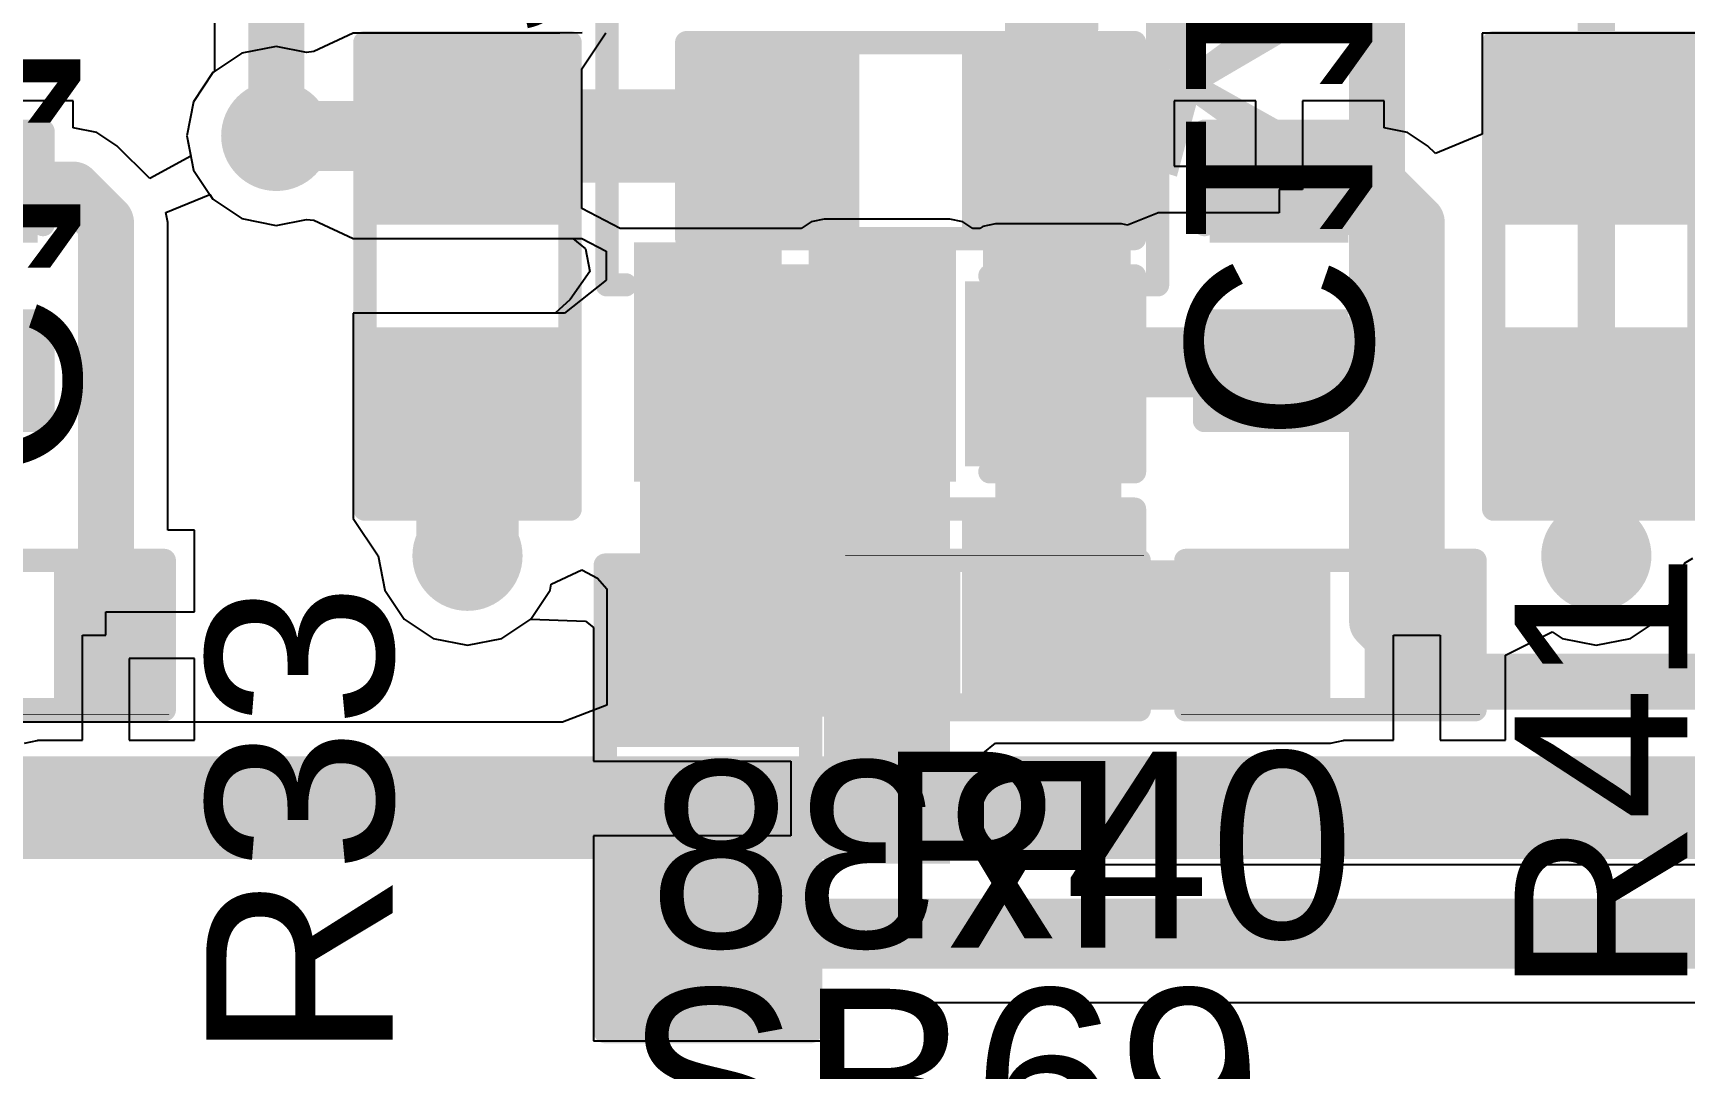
# Model space of a CAD drawing. Header units: millimetres. Extents: x -0.71 to 2.98, y -0.65 to 2.9.
# Drawn here: x 1.2129 to 1.567, y -0.427 to -0.2049 of the extents above; entities that cross this region are included whole.
import ezdxf

# ---------------------------------------------------------------- set-up
doc = ezdxf.new("R2010")
doc.units = ezdxf.units.MM
doc.header["$MEASUREMENT"] = 0
for name, color, linetype in [('BottomLayer', 5, 'Continuous'), ('BottomOverlay', 54, 'Continuous'), ('BottomPaste', 16, 'Continuous'), ('BottomSolder', 6, 'Continuous'), ('Mechanical2', 216, 'Continuous'), ('TopLayer', 1, 'Continuous'), ('TopOverlay', 2, 'Continuous'), ('TopPaste', 8, 'Continuous'), ('TopSolder', 216, 'Continuous'), ('ViaHoleLayer', 16, 'Continuous')]:
    doc.layers.add(name, color=color, linetype=linetype)
doc.styles.add('Arial', font='', dxfattribs={"height": 0.2})
doc.styles.get('Arial').set_extended_font_data('Arial')

# ---------------------------------------------------------------- blocks, each defined once
blk = doc.blocks.new('R___0603_B_1')
at = {"layer": 'BottomLayer'}
for points in [[(-0.045, -0.0175), (-0.045, 0.0175), (-0.015, 0.0175), (-0.015, -0.0175)], [(0.015, -0.0175), (0.015, 0.0175), (0.045, 0.0175), (0.045, -0.0175)]]:
    blk.add_hatch(color=5, dxfattribs=at).paths.add_polyline_path(points)
at = {"layer": 'BottomPaste'}
for points in [[(-0.045, -0.0175), (-0.045, 0.0175), (-0.015, 0.0175), (-0.015, -0.0175)], [(0.015, -0.0175), (0.015, 0.0175), (0.045, 0.0175), (0.045, -0.0175)]]:
    blk.add_hatch(color=16, dxfattribs=at).paths.add_polyline_path(points)
at = {"layer": 'BottomSolder'}
for points in [[(-0.049, -0.0215), (-0.049, 0.0215), (-0.011, 0.0215), (-0.011, -0.0215)], [(0.011, -0.0215), (0.011, 0.0215), (0.049, 0.0215), (0.049, -0.0215)]]:
    blk.add_hatch(color=6, dxfattribs=at).paths.add_polyline_path(points)
at = {"layer": 'BottomOverlay', "const_width": 0.005}
for points in [[(-0.048, -0.021), (-0.048, 0.021)], [(-0.048, 0.021), (0.048, 0.021)], [(0.048, -0.021), (0.048, 0.021)], [(-0.048, -0.021), (0.048, -0.021)]]:
    blk.add_lwpolyline(points, dxfattribs=at)
at = {"layer": 'BottomOverlay', "const_width": 0.0025}
for points in [[(-0.04925, 0.021, 1), (-0.04675, 0.021, 1)], [(-0.04925, 0.021, 1), (-0.04675, 0.021, 1)], [(0.04675, 0.021, 1), (0.04925, 0.021, 1)], [(0.04675, 0.021, 1), (0.04925, 0.021, 1)], [(-0.04925, -0.021, 1), (-0.04675, -0.021, 1)], [(-0.04925, -0.021, 1), (-0.04675, -0.021, 1)], [(0.04675, -0.021, 1), (0.04925, -0.021, 1)], [(0.04675, -0.021, 1), (0.04925, -0.021, 1)]]:
    blk.add_lwpolyline(points, format="xyb", close=True, dxfattribs=at)
blk = doc.blocks.new('CAP_0603_B_25')
at = {"layer": 'BottomLayer'}
for points in [[(-0.045, -0.0175), (-0.045, 0.0175), (-0.015, 0.0175), (-0.015, -0.0175)], [(0.015, -0.0175), (0.015, 0.0175), (0.045, 0.0175), (0.045, -0.0175)]]:
    blk.add_hatch(color=5, dxfattribs=at).paths.add_polyline_path(points)
at = {"layer": 'BottomPaste'}
for points in [[(-0.045, -0.0175), (-0.045, 0.0175), (-0.015, 0.0175), (-0.015, -0.0175)], [(0.015, -0.0175), (0.015, 0.0175), (0.045, 0.0175), (0.045, -0.0175)]]:
    blk.add_hatch(color=16, dxfattribs=at).paths.add_polyline_path(points)
at = {"layer": 'BottomSolder'}
for points in [[(-0.04736, -0.01986), (-0.04736, 0.01986), (-0.01264, 0.01986), (-0.01264, -0.01986)], [(0.01264, -0.01986), (0.01264, 0.01986), (0.04736, 0.01986), (0.04736, -0.01986)]]:
    blk.add_hatch(color=6, dxfattribs=at).paths.add_polyline_path(points)
at = {"layer": 'BottomOverlay', "const_width": 0.005}
for points in [[(-0.049, 0.021), (-0.018, 0.021)], [(-0.049, 0.021), (-0.049, -0.021)], [(0.018, 0.021), (0.049, 0.021)], [(0.049, 0.021), (0.049, -0.021)], [(-0.049, -0.021), (-0.018, -0.021)], [(0.018, -0.021), (0.049, -0.021)]]:
    blk.add_lwpolyline(points, dxfattribs=at)
at = {"layer": 'BottomOverlay', "const_width": 0.0025}
for points in [[(-0.05025, 0.021, 1), (-0.04775, 0.021, 1)], [(-0.05025, 0.021, 1), (-0.04775, 0.021, 1)], [(-0.01925, 0.021, 1), (-0.01675, 0.021, 1)], [(0.01675, 0.021, 1), (0.01925, 0.021, 1)], [(0.04775, 0.021, 1), (0.05025, 0.021, 1)], [(0.04775, 0.021, 1), (0.05025, 0.021, 1)], [(-0.05025, -0.021, 1), (-0.04775, -0.021, 1)], [(-0.05025, -0.021, 1), (-0.04775, -0.021, 1)], [(-0.01925, -0.021, 1), (-0.01675, -0.021, 1)], [(0.01675, -0.021, 1), (0.01925, -0.021, 1)], [(0.04775, -0.021, 1), (0.05025, -0.021, 1)], [(0.04775, -0.021, 1), (0.05025, -0.021, 1)]]:
    blk.add_lwpolyline(points, format="xyb", close=True, dxfattribs=at)
blk = doc.blocks.new('SOT_23_5_34')
at = {"layer": 'TopLayer'}
for points in [[(-0.07283, 0.04921), (-0.02953, 0.04921), (-0.02953, 0.02559), (-0.07283, 0.02559)], [(0.02953, 0.04921), (0.07283, 0.04921), (0.07283, 0.02559), (0.02953, 0.02559)], [(-0.07283, 0.01181), (-0.02953, 0.01181), (-0.02953, -0.01181), (-0.07283, -0.01181)], [(-0.07283, -0.02559), (-0.02953, -0.02559), (-0.02953, -0.04921), (-0.07283, -0.04921)], [(0.02953, -0.02559), (0.07283, -0.02559), (0.07283, -0.04921), (0.02953, -0.04921)]]:
    blk.add_hatch(color=1, dxfattribs=at).paths.add_polyline_path(points)
at = {"layer": 'TopPaste'}
for points in [[(-0.07283, 0.04921), (-0.02953, 0.04921), (-0.02953, 0.02559), (-0.07283, 0.02559)], [(0.02953, 0.04921), (0.07283, 0.04921), (0.07283, 0.02559), (0.02953, 0.02559)], [(-0.07283, 0.01181), (-0.02953, 0.01181), (-0.02953, -0.01181), (-0.07283, -0.01181)], [(-0.07283, -0.02559), (-0.02953, -0.02559), (-0.02953, -0.04921), (-0.07283, -0.04921)], [(0.02953, -0.02559), (0.07283, -0.02559), (0.07283, -0.04921), (0.02953, -0.04921)]]:
    blk.add_hatch(color=8, dxfattribs=at).paths.add_polyline_path(points)
at = {"layer": 'TopSolder'}
for points in [[(-0.07683, 0.05321), (-0.02553, 0.05321), (-0.02553, 0.02159), (-0.07683, 0.02159)], [(0.02553, 0.05321), (0.07683, 0.05321), (0.07683, 0.02159), (0.02553, 0.02159)], [(-0.07683, 0.01581), (-0.02553, 0.01581), (-0.02553, -0.01581), (-0.07683, -0.01581)], [(-0.07683, -0.02159), (-0.02553, -0.02159), (-0.02553, -0.05321), (-0.07683, -0.05321)], [(0.02553, -0.02159), (0.07683, -0.02159), (0.07683, -0.05321), (0.02553, -0.05321)]]:
    blk.add_hatch(color=216, dxfattribs=at).paths.add_polyline_path(points)
at = {"layer": 'TopOverlay', "const_width": 0.005}
for points in [[(-0.03461, 0.059), (-0.03461, 0.05506)], [(-0.03461, 0.059), (0.03439, 0.059)], [(0.03439, 0.059), (0.03439, 0.05506)], [(-0.084, 0.042), (-0.084, 0.032)], [(-0.084, 0.042), (-0.079, 0.037)], [(-0.079, 0.037), (-0.084, 0.032)], [(0.03465, 0.01732), (0.03465, -0.01646)], [(-0.03461, -0.05506), (-0.03461, -0.059)], [(0.03439, -0.05506), (0.03439, -0.059)], [(-0.03461, -0.059), (0.03439, -0.059)]]:
    blk.add_lwpolyline(points, dxfattribs=at)
at = {"layer": 'TopOverlay', "const_width": 0.0025}
for points in [[(-0.03586, 0.059, 1), (-0.03336, 0.059, 1)], [(-0.03586, 0.059, 1), (-0.03336, 0.059, 1)], [(0.03314, 0.059, 1), (0.03564, 0.059, 1)], [(0.03314, 0.059, 1), (0.03564, 0.059, 1)], [(-0.03586, 0.05506, 1), (-0.03336, 0.05506, 1)], [(0.03314, 0.05506, 1), (0.03564, 0.05506, 1)], [(-0.08525, 0.042, 1), (-0.08275, 0.042, 1)], [(-0.08525, 0.042, 1), (-0.08275, 0.042, 1)], [(-0.08025, 0.037, 1), (-0.07775, 0.037, 1)], [(-0.08025, 0.037, 1), (-0.07775, 0.037, 1)], [(-0.08525, 0.032, 1), (-0.08275, 0.032, 1)], [(-0.08525, 0.032, 1), (-0.08275, 0.032, 1)], [(0.0334, 0.01732, 1), (0.0359, 0.01732, 1)], [(0.0334, -0.01646, 1), (0.0359, -0.01646, 1)], [(-0.03586, -0.05506, 1), (-0.03336, -0.05506, 1)], [(0.03314, -0.05506, 1), (0.03564, -0.05506, 1)], [(-0.03586, -0.059, 1), (-0.03336, -0.059, 1)], [(-0.03586, -0.059, 1), (-0.03336, -0.059, 1)], [(0.03314, -0.059, 1), (0.03564, -0.059, 1)], [(0.03314, -0.059, 1), (0.03564, -0.059, 1)]]:
    blk.add_lwpolyline(points, format="xyb", close=True, dxfattribs=at)
blk = doc.blocks.new('SOLDER_BRIDGE_76')
at = {"layer": 'TopLayer'}
for points in [[(-0.045, -0.0175), (-0.045, 0.0175), (-0.015, 0.0175), (-0.015, -0.0175)], [(0.015, -0.0175), (0.015, 0.0175), (0.045, 0.0175), (0.045, -0.0175)]]:
    blk.add_hatch(color=1, dxfattribs=at).paths.add_polyline_path(points)
at = {"layer": 'TopPaste'}
for points in [[(-0.045, -0.0175), (-0.045, 0.0175), (-0.015, 0.0175), (-0.015, -0.0175)], [(0.015, -0.0175), (0.015, 0.0175), (0.045, 0.0175), (0.045, -0.0175)]]:
    blk.add_hatch(color=8, dxfattribs=at).paths.add_polyline_path(points)
at = {"layer": 'TopSolder'}
for points in [[(-0.049, -0.0215), (-0.049, 0.0215), (-0.011, 0.0215), (-0.011, -0.0215)], [(0.011, -0.0215), (0.011, 0.0215), (0.049, 0.0215), (0.049, -0.0215)]]:
    blk.add_hatch(color=216, dxfattribs=at).paths.add_polyline_path(points)
at = {"layer": 'TopOverlay', "const_width": 0.005}
for points in [[(-0.05, -0.022), (-0.05, 0.022)], [(0.05, 0.022), (-0.05, 0.022)], [(0.05, -0.022), (0.05, 0.022)], [(0.05, -0.022), (-0.05, -0.022)]]:
    blk.add_lwpolyline(points, dxfattribs=at)
at = {"layer": 'TopOverlay', "const_width": 0.0025}
for points in [[(-0.05125, 0.022, 1), (-0.04875, 0.022, 1)], [(-0.05125, 0.022, 1), (-0.04875, 0.022, 1)], [(0.04875, 0.022, 1), (0.05125, 0.022, 1)], [(0.04875, 0.022, 1), (0.05125, 0.022, 1)], [(-0.05125, -0.022, 1), (-0.04875, -0.022, 1)], [(-0.05125, -0.022, 1), (-0.04875, -0.022, 1)], [(0.04875, -0.022, 1), (0.05125, -0.022, 1)], [(0.04875, -0.022, 1), (0.05125, -0.022, 1)]]:
    blk.add_lwpolyline(points, format="xyb", close=True, dxfattribs=at)
blk = doc.blocks.new('SOLDER_BRIDGE_92')
at = {"layer": 'TopLayer'}
for points in [[(-0.045, -0.0175), (-0.045, 0.0175), (-0.015, 0.0175), (-0.015, -0.0175)], [(0.015, -0.0175), (0.015, 0.0175), (0.045, 0.0175), (0.045, -0.0175)]]:
    blk.add_hatch(color=1, dxfattribs=at).paths.add_polyline_path(points)
at = {"layer": 'TopPaste'}
for points in [[(-0.045, -0.0175), (-0.045, 0.0175), (-0.015, 0.0175), (-0.015, -0.0175)], [(0.015, -0.0175), (0.015, 0.0175), (0.045, 0.0175), (0.045, -0.0175)]]:
    blk.add_hatch(color=8, dxfattribs=at).paths.add_polyline_path(points)
at = {"layer": 'TopSolder'}
for points in [[(-0.049, -0.0215), (-0.049, 0.0215), (-0.011, 0.0215), (-0.011, -0.0215)], [(0.011, -0.0215), (0.011, 0.0215), (0.049, 0.0215), (0.049, -0.0215)]]:
    blk.add_hatch(color=216, dxfattribs=at).paths.add_polyline_path(points)
at = {"layer": 'TopOverlay', "const_width": 0.005}
for points in [[(0.05, 0.022), (-0.05, 0.022)], [(-0.05, -0.022), (-0.05, 0.022)], [(0.05, -0.022), (0.05, 0.022)], [(0.05, -0.022), (-0.05, -0.022)]]:
    blk.add_lwpolyline(points, dxfattribs=at)
at = {"layer": 'TopOverlay', "const_width": 0.0025}
for points in [[(-0.05125, 0.022, 1), (-0.04875, 0.022, 1)], [(-0.05125, 0.022, 1), (-0.04875, 0.022, 1)], [(0.04875, 0.022, 1), (0.05125, 0.022, 1)], [(0.04875, 0.022, 1), (0.05125, 0.022, 1)], [(-0.05125, -0.022, 1), (-0.04875, -0.022, 1)], [(-0.05125, -0.022, 1), (-0.04875, -0.022, 1)], [(0.04875, -0.022, 1), (0.05125, -0.022, 1)], [(0.04875, -0.022, 1), (0.05125, -0.022, 1)]]:
    blk.add_lwpolyline(points, format="xyb", close=True, dxfattribs=at)
at = {"layer": 'TopOverlay'}
blk.add_text('SB53', height=0.04, rotation=-180, dxfattribs=at).set_placement((-0.05065, 0.02252))
blk = doc.blocks.new('SOLDER_BRIDGE_93')
at = {"layer": 'TopLayer'}
for points in [[(-0.045, -0.0175), (-0.045, 0.0175), (-0.015, 0.0175), (-0.015, -0.0175)], [(0.015, -0.0175), (0.015, 0.0175), (0.045, 0.0175), (0.045, -0.0175)]]:
    blk.add_hatch(color=1, dxfattribs=at).paths.add_polyline_path(points)
at = {"layer": 'TopPaste'}
for points in [[(-0.045, -0.0175), (-0.045, 0.0175), (-0.015, 0.0175), (-0.015, -0.0175)], [(0.015, -0.0175), (0.015, 0.0175), (0.045, 0.0175), (0.045, -0.0175)]]:
    blk.add_hatch(color=8, dxfattribs=at).paths.add_polyline_path(points)
at = {"layer": 'TopSolder'}
for points in [[(-0.049, -0.0215), (-0.049, 0.0215), (-0.011, 0.0215), (-0.011, -0.0215)], [(0.011, -0.0215), (0.011, 0.0215), (0.049, 0.0215), (0.049, -0.0215)]]:
    blk.add_hatch(color=216, dxfattribs=at).paths.add_polyline_path(points)
at = {"layer": 'TopOverlay', "const_width": 0.005}
for points in [[(-0.05, 0.022), (0.05, 0.022)], [(-0.05, 0.022), (-0.05, -0.022)], [(0.05, 0.022), (0.05, -0.022)], [(-0.05, -0.022), (0.05, -0.022)]]:
    blk.add_lwpolyline(points, dxfattribs=at)
at = {"layer": 'TopOverlay', "const_width": 0.0025}
for points in [[(-0.05125, 0.022, 1), (-0.04875, 0.022, 1)], [(-0.05125, 0.022, 1), (-0.04875, 0.022, 1)], [(0.04875, 0.022, 1), (0.05125, 0.022, 1)], [(0.04875, 0.022, 1), (0.05125, 0.022, 1)], [(-0.05125, -0.022, 1), (-0.04875, -0.022, 1)], [(-0.05125, -0.022, 1), (-0.04875, -0.022, 1)], [(0.04875, -0.022, 1), (0.05125, -0.022, 1)], [(0.04875, -0.022, 1), (0.05125, -0.022, 1)]]:
    blk.add_lwpolyline(points, format="xyb", close=True, dxfattribs=at)
at = {"layer": 'TopOverlay'}
blk.add_text('SB52', height=0.04, dxfattribs=at).set_placement((0.051784, -0.023519))
blk = doc.blocks.new('RES_0402_102')
at = {"layer": 'TopLayer'}
for points in [[(-0.0275, -0.0125), (-0.0275, 0.0125), (-0.0095, 0.0125), (-0.0095, -0.0125)], [(0.0095, -0.0125), (0.0095, 0.0125), (0.0275, 0.0125), (0.0275, -0.0125)]]:
    blk.add_hatch(color=1, dxfattribs=at).paths.add_polyline_path(points)
at = {"layer": 'TopPaste'}
for points in [[(-0.0275, -0.0125), (-0.0275, 0.0125), (-0.0095, 0.0125), (-0.0095, -0.0125)], [(0.0095, -0.0125), (0.0095, 0.0125), (0.0275, 0.0125), (0.0275, -0.0125)]]:
    blk.add_hatch(color=8, dxfattribs=at).paths.add_polyline_path(points)
at = {"layer": 'TopSolder'}
for points in [[(-0.02967, -0.01467), (-0.02967, 0.01467), (-0.00733, 0.01467), (-0.00733, -0.01467)], [(0.00733, -0.01467), (0.00733, 0.01467), (0.02967, 0.01467), (0.02967, -0.01467)]]:
    blk.add_hatch(color=216, dxfattribs=at).paths.add_polyline_path(points)
at = {"layer": 'TopOverlay'}
for points, const_width in [([(-0.031, 0.016), (0.031, 0.016)], 0.005), ([(-0.031, -0.016), (-0.031, 0.016)], 0.005), ([(0.031, -0.016), (0.031, 0.016)], 0.005), ([(-0.031, -0.016), (0.031, -0.016)], 0.005), ([(-0.032, -0.017), (0.032, -0.017)], 0.000127)]:
    blk.add_lwpolyline(points, dxfattribs=dict(at, const_width=const_width))
for points, const_width in [([(-0.03225, 0.016, 1), (-0.02975, 0.016, 1)], 0.0025), ([(-0.03225, 0.016, 1), (-0.02975, 0.016, 1)], 0.0025), ([(0.02975, 0.016, 1), (0.03225, 0.016, 1)], 0.0025), ([(0.02975, 0.016, 1), (0.03225, 0.016, 1)], 0.0025), ([(-0.03225, -0.016, 1), (-0.02975, -0.016, 1)], 0.0025), ([(-0.03225, -0.016, 1), (-0.02975, -0.016, 1)], 0.0025), ([(0.02975, -0.016, 1), (0.03225, -0.016, 1)], 0.0025), ([(0.02975, -0.016, 1), (0.03225, -0.016, 1)], 0.0025), ([(-0.03203, -0.017, 1), (-0.03197, -0.017, 1)], 0.0000635), ([(0.03197, -0.017, 1), (0.03203, -0.017, 1)], 0.0000635)]:
    blk.add_lwpolyline(points, format="xyb", close=True, dxfattribs=dict(at, const_width=const_width))
blk = doc.blocks.new('RES_0402_103')
at = {"layer": 'TopLayer'}
for points in [[(-0.0275, -0.0125), (-0.0275, 0.0125), (-0.0095, 0.0125), (-0.0095, -0.0125)], [(0.0095, -0.0125), (0.0095, 0.0125), (0.0275, 0.0125), (0.0275, -0.0125)]]:
    blk.add_hatch(color=1, dxfattribs=at).paths.add_polyline_path(points)
at = {"layer": 'TopPaste'}
for points in [[(-0.0275, -0.0125), (-0.0275, 0.0125), (-0.0095, 0.0125), (-0.0095, -0.0125)], [(0.0095, -0.0125), (0.0095, 0.0125), (0.0275, 0.0125), (0.0275, -0.0125)]]:
    blk.add_hatch(color=8, dxfattribs=at).paths.add_polyline_path(points)
at = {"layer": 'TopSolder'}
for points in [[(-0.02967, -0.01467), (-0.02967, 0.01467), (-0.00733, 0.01467), (-0.00733, -0.01467)], [(0.00733, -0.01467), (0.00733, 0.01467), (0.02967, 0.01467), (0.02967, -0.01467)]]:
    blk.add_hatch(color=216, dxfattribs=at).paths.add_polyline_path(points)
at = {"layer": 'TopOverlay'}
for points, const_width in [([(0.031, 0.016), (-0.031, 0.016)], 0.005), ([(-0.031, 0.016), (-0.031, -0.016)], 0.005), ([(0.031, 0.016), (0.031, -0.016)], 0.005), ([(0.031, -0.016), (-0.031, -0.016)], 0.005), ([(0.032, -0.017), (-0.032, -0.017)], 0.000127)]:
    blk.add_lwpolyline(points, dxfattribs=dict(at, const_width=const_width))
for points, const_width in [([(-0.03225, 0.016, 1), (-0.02975, 0.016, 1)], 0.0025), ([(-0.03225, 0.016, 1), (-0.02975, 0.016, 1)], 0.0025), ([(0.02975, 0.016, 1), (0.03225, 0.016, 1)], 0.0025), ([(0.02975, 0.016, 1), (0.03225, 0.016, 1)], 0.0025), ([(-0.03225, -0.016, 1), (-0.02975, -0.016, 1)], 0.0025), ([(-0.03225, -0.016, 1), (-0.02975, -0.016, 1)], 0.0025), ([(0.02975, -0.016, 1), (0.03225, -0.016, 1)], 0.0025), ([(0.02975, -0.016, 1), (0.03225, -0.016, 1)], 0.0025), ([(-0.03203, -0.017, 1), (-0.03197, -0.017, 1)], 0.0000635), ([(0.03197, -0.017, 1), (0.03203, -0.017, 1)], 0.0000635)]:
    blk.add_lwpolyline(points, format="xyb", close=True, dxfattribs=dict(at, const_width=const_width))
blk = doc.blocks.new('RES_0603_B_104')
at = {"layer": 'BottomLayer'}
for points in [[(-0.045, -0.0175), (-0.045, 0.0175), (-0.015, 0.0175), (-0.015, -0.0175)], [(0.015, -0.0175), (0.015, 0.0175), (0.045, 0.0175), (0.045, -0.0175)]]:
    blk.add_hatch(color=5, dxfattribs=at).paths.add_polyline_path(points)
at = {"layer": 'BottomPaste'}
for points in [[(-0.045, -0.0175), (-0.045, 0.0175), (-0.015, 0.0175), (-0.015, -0.0175)], [(0.015, -0.0175), (0.015, 0.0175), (0.045, 0.0175), (0.045, -0.0175)]]:
    blk.add_hatch(color=16, dxfattribs=at).paths.add_polyline_path(points)
at = {"layer": 'BottomSolder'}
for points in [[(-0.049, -0.0215), (-0.049, 0.0215), (-0.011, 0.0215), (-0.011, -0.0215)], [(0.011, -0.0215), (0.011, 0.0215), (0.049, 0.0215), (0.049, -0.0215)]]:
    blk.add_hatch(color=6, dxfattribs=at).paths.add_polyline_path(points)
at = {"layer": 'BottomOverlay', "const_width": 0.005}
for points in [[(0.048, 0.021), (-0.048, 0.021)], [(-0.048, 0.021), (-0.048, -0.021)], [(0.048, 0.021), (0.048, -0.021)], [(0.048, -0.021), (-0.048, -0.021)]]:
    blk.add_lwpolyline(points, dxfattribs=at)
at = {"layer": 'BottomOverlay', "const_width": 0.0025}
for points in [[(-0.04925, 0.021, 1), (-0.04675, 0.021, 1)], [(-0.04925, 0.021, 1), (-0.04675, 0.021, 1)], [(0.04675, 0.021, 1), (0.04925, 0.021, 1)], [(0.04675, 0.021, 1), (0.04925, 0.021, 1)], [(-0.04925, -0.021, 1), (-0.04675, -0.021, 1)], [(-0.04925, -0.021, 1), (-0.04675, -0.021, 1)], [(0.04675, -0.021, 1), (0.04925, -0.021, 1)], [(0.04675, -0.021, 1), (0.04925, -0.021, 1)]]:
    blk.add_lwpolyline(points, format="xyb", close=True, dxfattribs=at)
blk = doc.blocks.new('RES_0402_108')
at = {"layer": 'TopLayer'}
for points in [[(-0.0275, -0.0125), (-0.0275, 0.0125), (-0.0095, 0.0125), (-0.0095, -0.0125)], [(0.0095, -0.0125), (0.0095, 0.0125), (0.0275, 0.0125), (0.0275, -0.0125)]]:
    blk.add_hatch(color=1, dxfattribs=at).paths.add_polyline_path(points)
at = {"layer": 'TopPaste'}
for points in [[(-0.0275, -0.0125), (-0.0275, 0.0125), (-0.0095, 0.0125), (-0.0095, -0.0125)], [(0.0095, -0.0125), (0.0095, 0.0125), (0.0275, 0.0125), (0.0275, -0.0125)]]:
    blk.add_hatch(color=8, dxfattribs=at).paths.add_polyline_path(points)
at = {"layer": 'TopSolder'}
for points in [[(-0.02967, -0.01467), (-0.02967, 0.01467), (-0.00733, 0.01467), (-0.00733, -0.01467)], [(0.00733, -0.01467), (0.00733, 0.01467), (0.02967, 0.01467), (0.02967, -0.01467)]]:
    blk.add_hatch(color=216, dxfattribs=at).paths.add_polyline_path(points)
at = {"layer": 'TopOverlay'}
for points, const_width in [([(-0.031, 0.016), (0.031, 0.016)], 0.005), ([(-0.031, -0.016), (-0.031, 0.016)], 0.005), ([(0.031, -0.016), (0.031, 0.016)], 0.005), ([(-0.031, -0.016), (0.031, -0.016)], 0.005), ([(-0.032, -0.017), (0.032, -0.017)], 0.000127)]:
    blk.add_lwpolyline(points, dxfattribs=dict(at, const_width=const_width))
for points, const_width in [([(-0.03225, 0.016, 1), (-0.02975, 0.016, 1)], 0.0025), ([(-0.03225, 0.016, 1), (-0.02975, 0.016, 1)], 0.0025), ([(0.02975, 0.016, 1), (0.03225, 0.016, 1)], 0.0025), ([(0.02975, 0.016, 1), (0.03225, 0.016, 1)], 0.0025), ([(-0.03225, -0.016, 1), (-0.02975, -0.016, 1)], 0.0025), ([(-0.03225, -0.016, 1), (-0.02975, -0.016, 1)], 0.0025), ([(0.02975, -0.016, 1), (0.03225, -0.016, 1)], 0.0025), ([(0.02975, -0.016, 1), (0.03225, -0.016, 1)], 0.0025), ([(-0.03203, -0.017, 1), (-0.03197, -0.017, 1)], 0.0000635), ([(0.03197, -0.017, 1), (0.03203, -0.017, 1)], 0.0000635)]:
    blk.add_lwpolyline(points, format="xyb", close=True, dxfattribs=dict(at, const_width=const_width))
blk = doc.blocks.new('CAP_0402_149')
at = {"layer": 'TopLayer'}
for points in [[(-0.0275, -0.0125), (-0.0275, 0.0125), (-0.0095, 0.0125), (-0.0095, -0.0125)], [(0.0095, -0.0125), (0.0095, 0.0125), (0.0275, 0.0125), (0.0275, -0.0125)]]:
    blk.add_hatch(color=1, dxfattribs=at).paths.add_polyline_path(points)
at = {"layer": 'TopPaste'}
for points in [[(-0.0275, -0.0125), (-0.0275, 0.0125), (-0.0095, 0.0125), (-0.0095, -0.0125)], [(0.0095, -0.0125), (0.0095, 0.0125), (0.0275, 0.0125), (0.0275, -0.0125)]]:
    blk.add_hatch(color=8, dxfattribs=at).paths.add_polyline_path(points)
at = {"layer": 'TopSolder'}
for points in [[(-0.02986, -0.01486), (-0.02986, 0.01486), (-0.00714, 0.01486), (-0.00714, -0.01486)], [(0.00714, -0.01486), (0.00714, 0.01486), (0.02986, 0.01486), (0.02986, -0.01486)]]:
    blk.add_hatch(color=216, dxfattribs=at).paths.add_polyline_path(points)
at = {"layer": 'TopOverlay', "const_width": 0.005}
for points in [[(-0.031, -0.016), (-0.031, 0.016)], [(-0.011, 0.016), (-0.031, 0.016)], [(0.031, 0.016), (0.011, 0.016)], [(0.031, -0.016), (0.031, 0.016)], [(-0.011, -0.016), (-0.031, -0.016)], [(0.031, -0.016), (0.011, -0.016)]]:
    blk.add_lwpolyline(points, dxfattribs=at)
at = {"layer": 'TopOverlay', "const_width": 0.0025}
for points in [[(-0.03225, 0.016, 1), (-0.02975, 0.016, 1)], [(-0.03225, 0.016, 1), (-0.02975, 0.016, 1)], [(-0.01225, 0.016, 1), (-0.00975, 0.016, 1)], [(0.00975, 0.016, 1), (0.01225, 0.016, 1)], [(0.02975, 0.016, 1), (0.03225, 0.016, 1)], [(0.02975, 0.016, 1), (0.03225, 0.016, 1)], [(-0.03225, -0.016, 1), (-0.02975, -0.016, 1)], [(-0.03225, -0.016, 1), (-0.02975, -0.016, 1)], [(-0.01225, -0.016, 1), (-0.00975, -0.016, 1)], [(0.00975, -0.016, 1), (0.01225, -0.016, 1)], [(0.02975, -0.016, 1), (0.03225, -0.016, 1)], [(0.02975, -0.016, 1), (0.03225, -0.016, 1)]]:
    blk.add_lwpolyline(points, format="xyb", close=True, dxfattribs=at)
blk = doc.blocks.new('CAP_0603_B_150')
at = {"layer": 'BottomLayer'}
for points in [[(-0.045, -0.0175), (-0.045, 0.0175), (-0.015, 0.0175), (-0.015, -0.0175)], [(0.015, -0.0175), (0.015, 0.0175), (0.045, 0.0175), (0.045, -0.0175)]]:
    blk.add_hatch(color=5, dxfattribs=at).paths.add_polyline_path(points)
at = {"layer": 'BottomPaste'}
for points in [[(-0.045, -0.0175), (-0.045, 0.0175), (-0.015, 0.0175), (-0.015, -0.0175)], [(0.015, -0.0175), (0.015, 0.0175), (0.045, 0.0175), (0.045, -0.0175)]]:
    blk.add_hatch(color=16, dxfattribs=at).paths.add_polyline_path(points)
at = {"layer": 'BottomSolder'}
for points in [[(-0.04736, -0.01986), (-0.04736, 0.01986), (-0.01264, 0.01986), (-0.01264, -0.01986)], [(0.01264, -0.01986), (0.01264, 0.01986), (0.04736, 0.01986), (0.04736, -0.01986)]]:
    blk.add_hatch(color=6, dxfattribs=at).paths.add_polyline_path(points)
at = {"layer": 'BottomOverlay', "const_width": 0.005}
for points in [[(-0.018, 0.021), (-0.049, 0.021)], [(-0.049, 0.021), (-0.049, -0.021)], [(0.049, 0.021), (0.018, 0.021)], [(0.049, 0.021), (0.049, -0.021)], [(-0.018, -0.021), (-0.049, -0.021)], [(0.049, -0.021), (0.018, -0.021)]]:
    blk.add_lwpolyline(points, dxfattribs=at)
at = {"layer": 'BottomOverlay', "const_width": 0.0025}
for points in [[(-0.05025, 0.021, 1), (-0.04775, 0.021, 1)], [(-0.05025, 0.021, 1), (-0.04775, 0.021, 1)], [(-0.01925, 0.021, 1), (-0.01675, 0.021, 1)], [(0.01675, 0.021, 1), (0.01925, 0.021, 1)], [(0.04775, 0.021, 1), (0.05025, 0.021, 1)], [(0.04775, 0.021, 1), (0.05025, 0.021, 1)], [(-0.05025, -0.021, 1), (-0.04775, -0.021, 1)], [(-0.05025, -0.021, 1), (-0.04775, -0.021, 1)], [(-0.01925, -0.021, 1), (-0.01675, -0.021, 1)], [(0.01675, -0.021, 1), (0.01925, -0.021, 1)], [(0.04775, -0.021, 1), (0.05025, -0.021, 1)], [(0.04775, -0.021, 1), (0.05025, -0.021, 1)]]:
    blk.add_lwpolyline(points, format="xyb", close=True, dxfattribs=at)
blk = doc.blocks.new('CAP_0402_153')
at = {"layer": 'TopLayer'}
for points in [[(-0.0275, -0.0125), (-0.0275, 0.0125), (-0.0095, 0.0125), (-0.0095, -0.0125)], [(0.0095, -0.0125), (0.0095, 0.0125), (0.0275, 0.0125), (0.0275, -0.0125)]]:
    blk.add_hatch(color=1, dxfattribs=at).paths.add_polyline_path(points)
at = {"layer": 'TopPaste'}
for points in [[(-0.0275, -0.0125), (-0.0275, 0.0125), (-0.0095, 0.0125), (-0.0095, -0.0125)], [(0.0095, -0.0125), (0.0095, 0.0125), (0.0275, 0.0125), (0.0275, -0.0125)]]:
    blk.add_hatch(color=8, dxfattribs=at).paths.add_polyline_path(points)
at = {"layer": 'TopSolder'}
for points in [[(-0.02986, -0.01486), (-0.02986, 0.01486), (-0.00714, 0.01486), (-0.00714, -0.01486)], [(0.00714, -0.01486), (0.00714, 0.01486), (0.02986, 0.01486), (0.02986, -0.01486)]]:
    blk.add_hatch(color=216, dxfattribs=at).paths.add_polyline_path(points)
at = {"layer": 'TopOverlay', "const_width": 0.005}
for points in [[(-0.031, -0.016), (-0.031, 0.016)], [(-0.011, 0.016), (-0.031, 0.016)], [(0.031, 0.016), (0.011, 0.016)], [(0.031, -0.016), (0.031, 0.016)], [(-0.011, -0.016), (-0.031, -0.016)], [(0.031, -0.016), (0.011, -0.016)]]:
    blk.add_lwpolyline(points, dxfattribs=at)
at = {"layer": 'TopOverlay', "const_width": 0.0025}
for points in [[(-0.03225, 0.016, 1), (-0.02975, 0.016, 1)], [(-0.03225, 0.016, 1), (-0.02975, 0.016, 1)], [(-0.01225, 0.016, 1), (-0.00975, 0.016, 1)], [(0.00975, 0.016, 1), (0.01225, 0.016, 1)], [(0.02975, 0.016, 1), (0.03225, 0.016, 1)], [(0.02975, 0.016, 1), (0.03225, 0.016, 1)], [(-0.03225, -0.016, 1), (-0.02975, -0.016, 1)], [(-0.03225, -0.016, 1), (-0.02975, -0.016, 1)], [(-0.01225, -0.016, 1), (-0.00975, -0.016, 1)], [(0.00975, -0.016, 1), (0.01225, -0.016, 1)], [(0.02975, -0.016, 1), (0.03225, -0.016, 1)], [(0.02975, -0.016, 1), (0.03225, -0.016, 1)]]:
    blk.add_lwpolyline(points, format="xyb", close=True, dxfattribs=at)

msp = doc.modelspace()

# ---------------------------------------------------------------- hatches: boundary and pattern name
at = {"layer": 'BottomLayer'}
h = msp.add_hatch(color=5, dxfattribs=at)
edge = h.paths.add_edge_path()
edge.add_arc((1.265, -0.227), 0.01181, 0, 360)
msp.add_hatch(color=5, dxfattribs=at).paths.add_polyline_path([(1.343, -0.349), (1.39, -0.349), (1.39, -0.258), (1.343, -0.258)])
h = msp.add_hatch(color=5, dxfattribs=at)
edge = h.paths.add_edge_path()
edge.add_arc((1.35794, -0.30831), 0.01181, 0, 360)
h = msp.add_hatch(color=5, dxfattribs=at)
edge = h.paths.add_edge_path()
edge.add_arc((1.306, -0.317), 0.01181, 0, 360)
h = msp.add_hatch(color=5, dxfattribs=at)
edge = h.paths.add_edge_path()
edge.add_arc((1.548, -0.317), 0.01181, 0, 360)
h = msp.add_hatch(color=5, dxfattribs=at)
edge = h.paths.add_edge_path()
edge.add_arc((1.397, -0.371), 0.01181, 0, 360)
at = {"layer": 'BottomSolder'}
h = msp.add_hatch(color=6, dxfattribs=at)
edge = h.paths.add_edge_path()
edge.add_arc((1.265, -0.227), 0.00791, 0, 360)
h = msp.add_hatch(color=6, dxfattribs=at)
edge = h.paths.add_edge_path()
edge.add_arc((1.35794, -0.30831), 0.00791, 0, 360)
h = msp.add_hatch(color=6, dxfattribs=at)
edge = h.paths.add_edge_path()
edge.add_arc((1.306, -0.317), 0.00791, 0, 360)
h = msp.add_hatch(color=6, dxfattribs=at)
edge = h.paths.add_edge_path()
edge.add_arc((1.548, -0.317), 0.00791, 0, 360)
h = msp.add_hatch(color=6, dxfattribs=at)
edge = h.paths.add_edge_path()
edge.add_arc((1.397, -0.371), 0.00791, 0, 360)
at = {"layer": 'TopLayer'}
h = msp.add_hatch(color=1, dxfattribs=at)
edge = h.paths.add_edge_path()
edge.add_arc((1.265, -0.227), 0.01181, 0, 360)
for points in [[(1.38244, -0.383), (1.40944, -0.383), (1.40944, -0.252), (1.38244, -0.252)], [(1.41919, -0.35), (1.44619, -0.35), (1.44619, -0.253), (1.41919, -0.253)], [(1.4375, -0.35), (1.491, -0.35), (1.491, -0.318), (1.4375, -0.318)]]:
    msp.add_hatch(color=1, dxfattribs=at).paths.add_polyline_path(points)
h = msp.add_hatch(color=1, dxfattribs=at)
edge = h.paths.add_edge_path()
edge.add_arc((1.35794, -0.30831), 0.01181, 0, 360)
h = msp.add_hatch(color=1, dxfattribs=at)
edge = h.paths.add_edge_path()
edge.add_arc((1.306, -0.317), 0.01181, 0, 360)
h = msp.add_hatch(color=1, dxfattribs=at)
edge = h.paths.add_edge_path()
edge.add_arc((1.548, -0.317), 0.01181, 0, 360)
h = msp.add_hatch(color=1, dxfattribs=at)
edge = h.paths.add_edge_path()
edge.add_arc((1.397, -0.371), 0.01181, 0, 360)
at = {"layer": 'TopSolder'}
h = msp.add_hatch(color=216, dxfattribs=at)
edge = h.paths.add_edge_path()
edge.add_arc((1.265, -0.227), 0.00791, 0, 360)
h = msp.add_hatch(color=216, dxfattribs=at)
edge = h.paths.add_edge_path()
edge.add_arc((1.35794, -0.30831), 0.00791, 0, 360)
h = msp.add_hatch(color=216, dxfattribs=at)
edge = h.paths.add_edge_path()
edge.add_arc((1.306, -0.317), 0.00791, 0, 360)
h = msp.add_hatch(color=216, dxfattribs=at)
edge = h.paths.add_edge_path()
edge.add_arc((1.548, -0.317), 0.00791, 0, 360)
h = msp.add_hatch(color=216, dxfattribs=at)
edge = h.paths.add_edge_path()
edge.add_arc((1.397, -0.371), 0.00791, 0, 360)
at = {"layer": 'ViaHoleLayer'}
h = msp.add_hatch(color=16, dxfattribs=at)
edge = h.paths.add_edge_path()
edge.add_arc((1.265, -0.227), 0.00591, 0, 360)
h = msp.add_hatch(color=16, dxfattribs=at)
edge = h.paths.add_edge_path()
edge.add_arc((1.35794, -0.30831), 0.00591, 0, 360)
h = msp.add_hatch(color=16, dxfattribs=at)
edge = h.paths.add_edge_path()
edge.add_arc((1.306, -0.317), 0.00591, 0, 360)
h = msp.add_hatch(color=16, dxfattribs=at)
edge = h.paths.add_edge_path()
edge.add_arc((1.548, -0.317), 0.00591, 0, 360)
h = msp.add_hatch(color=16, dxfattribs=at)
edge = h.paths.add_edge_path()
edge.add_arc((1.397, -0.371), 0.00591, 0, 360)

# ---------------------------------------------------------------- linework, layer by layer
at = {"layer": 'BottomLayer'}
for p, q in [((1.25175, -0.156), (1.25175, -0.21323)), ((1.25144, -0.21344), (1.24728, -0.21966)), ((1.25175, -0.21323), (1.25144, -0.21344)), ((1.24728, -0.21966), (1.24582, -0.227)), ((1.24582, -0.227), (1.24728, -0.23434)), ((1.24728, -0.23434), (1.25144, -0.24056)), ((1.25144, -0.24056), (1.25766, -0.24472)), ((1.25766, -0.24472), (1.265, -0.24618)), ((1.265, -0.24618), (1.2715, -0.24489)), ((1.2715, -0.24489), (1.27308, -0.24507)), ((1.27308, -0.24507), (1.2815, -0.249)), ((1.2815, -0.249), (1.2815, -0.249)), ((1.2815, -0.249), (1.32857, -0.249)), ((1.32857, -0.249), (1.33132, -0.2512)), ((1.33132, -0.2512), (1.33226, -0.25605)), ((1.33226, -0.25605), (1.32798, -0.26204)), ((1.32798, -0.26204), (1.32477, -0.265)), ((1.32477, -0.265), (1.2815, -0.265)), ((1.2815, -0.265), (1.2815, -0.309)), ((1.2815, -0.309), (1.2815, -0.309)), ((1.2815, -0.309), (1.28682, -0.317)), ((1.28682, -0.317), (1.28828, -0.32434)), ((1.32397, -0.32306), (1.33051, -0.31999)), ((1.33051, -0.31999), (1.33387, -0.32179)), ((1.33387, -0.32179), (1.33586, -0.3241)), ((1.28828, -0.32434), (1.29244, -0.33056)), ((1.31956, -0.33056), (1.32372, -0.32434)), ((1.32372, -0.32434), (1.32397, -0.32306)), ((1.33586, -0.3241), (1.33586, -0.349)), ((1.29244, -0.33056), (1.29866, -0.33472)), ((1.31334, -0.33472), (1.31956, -0.33056)), ((1.29866, -0.33472), (1.306, -0.33618)), ((1.306, -0.33618), (1.31334, -0.33472)), ((1.33586, -0.349), (1.32639, -0.35265)), ((1.32639, -0.35265), (1.18394, -0.35265))]:
    msp.add_line(p, q, dxfattribs=at)
for points, const_width in [([(1.548, -0.317), (1.548, -0.122)], 0.008), ([(1.501, -0.33111), (1.501, -0.128)], 0.012), ([(1.431, -0.221), (1.432, -0.13898)], 0.02), ([(1.265, -0.227), (1.265, -0.156)], 0.012), ([(1.4305, -0.3205), (1.4305, -0.2215)], 0.02), ([(1.306, -0.227), (1.37, -0.227)], 0.02), ([(1.306, -0.317), (1.306, -0.287)], 0.022), ([(1.4305, -0.3205), (1.431, -0.328)], 0.02), ([(1.501, -0.33111), (1.51389, -0.344)], 0.012), ([(1.51389, -0.344), (1.5955, -0.344)], 0.012), ([(1.117, -0.371), (1.397, -0.371)], 0.022), ([(1.397, -0.371), (1.642, -0.371)], 0.022)]:
    msp.add_lwpolyline(points, dxfattribs=dict(at, const_width=const_width))
for points, const_width in [([(1.4255, -0.2215, 1), (1.4355, -0.2215, 1)], 0.01), ([(1.426, -0.221, 1), (1.436, -0.221, 1)], 0.01), ([(1.301, -0.227, 1), (1.311, -0.227, 1)], 0.01), ([(1.365, -0.227, 1), (1.375, -0.227, 1)], 0.01), ([(1.262, -0.227, 1), (1.268, -0.227, 1)], 0.006), ([(1.3005, -0.287, 1), (1.3115, -0.287, 1)], 0.011), ([(1.3005, -0.317, 1), (1.3115, -0.317, 1)], 0.011), ([(1.4255, -0.3205, 1), (1.4355, -0.3205, 1)], 0.01), ([(1.4255, -0.3205, 1), (1.4355, -0.3205, 1)], 0.01), ([(1.546, -0.317, 1), (1.55, -0.317, 1)], 0.004), ([(1.426, -0.328, 1), (1.436, -0.328, 1)], 0.01), ([(1.498, -0.33111, 1), (1.504, -0.33111, 1)], 0.006), ([(1.498, -0.33111, 1), (1.504, -0.33111, 1)], 0.006), ([(1.51089, -0.344, 1), (1.51689, -0.344, 1)], 0.006), ([(1.51089, -0.344, 1), (1.51689, -0.344, 1)], 0.006), ([(1.3915, -0.371, 1), (1.4025, -0.371, 1)], 0.011), ([(1.3915, -0.371, 1), (1.4025, -0.371, 1)], 0.011)]:
    msp.add_lwpolyline(points, format="xyb", close=True, dxfattribs=dict(at, const_width=const_width))
at = {"layer": 'Mechanical2', "const_width": 0.01}
msp.add_lwpolyline([(2.97335, 1.12706, 1), (-0.56996, 1.12706, 1)], format="xyb", close=True, dxfattribs=at)
at = {"layer": 'TopLayer'}
for p, q in [((1.2815, -0.205), (1.27308, -0.20893)), ((1.32582, -0.205), (1.2815, -0.205)), ((1.2815, -0.205), (1.2815, -0.205)), ((1.33057, -0.20489), (1.32582, -0.205)), ((1.3305, -0.21262), (1.33565, -0.20489)), ((1.5725, -0.205), (1.5235, -0.205)), ((1.5235, -0.205), (1.5235, -0.22664)), ((1.265, -0.20782), (1.25766, -0.20928)), ((1.2715, -0.20911), (1.265, -0.20782)), ((1.27308, -0.20893), (1.2715, -0.20911)), ((1.25766, -0.20928), (1.25144, -0.21344)), ((1.25144, -0.21344), (1.24728, -0.21966)), ((1.3305, -0.24255), (1.3305, -0.21262)), ((1.2215, -0.2195), (1.204, -0.2195)), ((1.2215, -0.22525), (1.2215, -0.2195)), ((1.475, -0.2195), (1.4575, -0.2195)), ((1.4575, -0.2195), (1.4575, -0.2335)), ((1.475, -0.2335), (1.475, -0.2195)), ((1.5025, -0.2195), (1.485, -0.2195)), ((1.485, -0.2195), (1.485, -0.2385)), ((1.5025, -0.22525), (1.5025, -0.2195)), ((1.24728, -0.21966), (1.24582, -0.227)), ((1.22654, -0.22625), (1.2215, -0.22525)), ((1.23084, -0.22913), (1.22654, -0.22625)), ((1.50754, -0.22625), (1.5025, -0.22525)), ((1.51184, -0.22913), (1.50754, -0.22625)), ((1.5235, -0.22664), (1.5135, -0.23078)), ((1.23787, -0.23616), (1.23084, -0.22913)), ((1.24582, -0.227), (1.24669, -0.23135)), ((1.5135, -0.23078), (1.51184, -0.22913)), ((1.24669, -0.23135), (1.23787, -0.23616)), ((1.4575, -0.2335), (1.475, -0.2335)), ((1.24134, -0.24345), (1.25076, -0.23955)), ((1.25076, -0.23955), (1.25144, -0.24056)), ((1.25144, -0.24056), (1.25766, -0.24472)), ((1.485, -0.2385), (1.48, -0.2385)), ((1.48, -0.2385), (1.48, -0.2435)), ((1.24175, -0.24553), (1.24134, -0.24345)), ((1.33873, -0.24684), (1.3305, -0.24255)), ((1.45395, -0.24359), (1.4475, -0.24612)), ((1.45402, -0.2435), (1.45395, -0.24359)), ((1.48, -0.2435), (1.45402, -0.2435)), ((1.24175, -0.3115), (1.24175, -0.24553)), ((1.25766, -0.24472), (1.265, -0.24618)), ((1.265, -0.24618), (1.2715, -0.24489)), ((1.2715, -0.24489), (1.27308, -0.24507)), ((1.27308, -0.24507), (1.2815, -0.249)), ((1.3405, -0.24684), (1.33873, -0.24684)), ((1.37757, -0.24684), (1.3405, -0.24684)), ((1.37971, -0.24541), (1.37757, -0.24684)), ((1.38244, -0.24486), (1.37971, -0.24541)), ((1.40944, -0.24486), (1.38244, -0.24486)), ((1.41217, -0.24541), (1.40944, -0.24486)), ((1.41431, -0.24684), (1.41217, -0.24541)), ((1.41581, -0.24684), (1.41431, -0.24684)), ((1.41646, -0.24641), (1.41581, -0.24684)), ((1.41919, -0.24586), (1.41646, -0.24641)), ((1.44619, -0.24586), (1.41919, -0.24586)), ((1.4475, -0.24612), (1.44619, -0.24586)), ((1.2815, -0.249), (1.2815, -0.249)), ((1.2815, -0.249), (1.32872, -0.249)), ((1.32872, -0.249), (1.3305, -0.249)), ((1.3305, -0.249), (1.3357, -0.25171)), ((1.3357, -0.25171), (1.3357, -0.25789)), ((1.3357, -0.25789), (1.32682, -0.265)), ((1.32682, -0.265), (1.2815, -0.265)), ((1.2815, -0.265), (1.2815, -0.309)), ((1.2475, -0.3115), (1.24175, -0.3115)), ((1.2475, -0.329), (1.2475, -0.3115)), ((1.2815, -0.309), (1.2815, -0.309)), ((1.2815, -0.309), (1.28682, -0.317)), ((1.28682, -0.317), (1.28828, -0.32434)), ((1.56572, -0.32434), (1.56687, -0.31857)), ((1.56687, -0.31857), (1.56871, -0.31752)), ((1.28828, -0.32434), (1.29244, -0.33056)), ((1.56156, -0.33056), (1.56572, -0.32434)), ((1.2285, -0.334), (1.2285, -0.329)), ((1.2285, -0.329), (1.2475, -0.329)), ((1.29244, -0.33056), (1.29866, -0.33472)), ((1.31334, -0.33472), (1.31956, -0.33056)), ((1.31956, -0.33056), (1.33127, -0.33103)), ((1.33127, -0.33103), (1.33304, -0.33237)), ((1.33304, -0.33237), (1.33304, -0.361)), ((1.55534, -0.33472), (1.56156, -0.33056)), ((1.2235, -0.3565), (1.2235, -0.334)), ((1.2235, -0.334), (1.2285, -0.334)), ((1.29866, -0.33472), (1.306, -0.33618)), ((1.306, -0.33618), (1.31334, -0.33472)), ((1.5045, -0.3565), (1.5045, -0.334)), ((1.5045, -0.334), (1.5145, -0.334)), ((1.5145, -0.334), (1.5145, -0.3565)), ((1.5285, -0.3383), (1.5385, -0.33328)), ((1.5385, -0.33328), (1.54066, -0.33472)), ((1.54066, -0.33472), (1.548, -0.33618)), ((1.548, -0.33618), (1.55534, -0.33472)), ((1.2475, -0.339), (1.2335, -0.339)), ((1.2335, -0.339), (1.2335, -0.3565)), ((1.2475, -0.3565), (1.2475, -0.339)), ((1.5285, -0.3565), (1.5285, -0.3383)), ((1.211, -0.35714), (1.21373, -0.35659)), ((1.21373, -0.35659), (1.21387, -0.3565)), ((1.21387, -0.3565), (1.2235, -0.3565)), ((1.2335, -0.3565), (1.2475, -0.3565)), ((1.41657, -0.35928), (1.41919, -0.35714)), ((1.41919, -0.35714), (1.491, -0.35714)), ((1.491, -0.35714), (1.49373, -0.35659)), ((1.49373, -0.35659), (1.49387, -0.3565)), ((1.49387, -0.3565), (1.5045, -0.3565)), ((1.5145, -0.3565), (1.5285, -0.3565)), ((1.33304, -0.361), (1.3753, -0.361)), ((1.3753, -0.361), (1.3753, -0.377)), ((1.41657, -0.383), (1.41657, -0.35928)), ((1.3753, -0.377), (1.33304, -0.377)), ((1.33304, -0.377), (1.33304, -0.421)), ((1.41675, -0.38322), (1.41657, -0.383)), ((1.5785, -0.38322), (1.41675, -0.38322)), ((1.38204, -0.421), (1.38204, -0.41278)), ((1.38204, -0.41278), (1.5785, -0.41278)), ((1.33304, -0.421), (1.38204, -0.421))]:
    msp.add_line(p, q, dxfattribs=at)
for points, const_width in [([(1.265, -0.227), (1.306, -0.227)], 0.015), ([(1.548, -0.227), (1.5485, -0.2275)], 0.015), ([(1.5485, -0.2275), (1.5885, -0.2275)], 0.015), ([(1.2, -0.2385), (1.22147, -0.2385)], 0.012), ([(1.22147, -0.2385), (1.2285, -0.24553)], 0.012), ([(1.477, -0.2385), (1.48, -0.2385)], 0.012), ([(1.481, -0.2385), (1.50247, -0.2385)], 0.012), ([(1.50247, -0.2385), (1.5095, -0.24553)], 0.012), ([(1.2285, -0.334), (1.2285, -0.24553)], 0.012), ([(1.5095, -0.334), (1.5095, -0.24553)], 0.012), ([(1.39494, -0.27549), (1.39522, -0.27577)], 0.022), ([(1.35754, -0.27549), (1.35774, -0.27569)], 0.015), ([(1.35774, -0.30811), (1.35774, -0.27569)], 0.015), ([(1.43235, -0.2755), (1.48, -0.2755)], 0.015), ([(1.306, -0.317), (1.306, -0.287)], 0.022), ([(1.548, -0.317), (1.548, -0.287)], 0.008), ([(1.35754, -0.30871), (1.35794, -0.30831)], 0.015), ([(1.35774, -0.30811), (1.35794, -0.30831)], 0.015), ([(1.35754, -0.3305), (1.35754, -0.30871)], 0.015), ([(1.395, -0.368), (1.397, -0.37)], 0.012), ([(1.35, -0.398), (1.598, -0.398)], 0.015)]:
    msp.add_lwpolyline(points, dxfattribs=dict(at, const_width=const_width))
for points, const_width in [([(1.26125, -0.227, 1), (1.26875, -0.227, 1)], 0.0075), ([(1.30225, -0.227, 1), (1.30975, -0.227, 1)], 0.0075), ([(1.54425, -0.227, 1), (1.55175, -0.227, 1)], 0.0075), ([(1.54475, -0.2275, 1), (1.55225, -0.2275, 1)], 0.0075), ([(1.54475, -0.2275, 1), (1.55225, -0.2275, 1)], 0.0075), ([(1.21847, -0.2385, 1), (1.22447, -0.2385, 1)], 0.006), ([(1.21847, -0.2385, 1), (1.22447, -0.2385, 1)], 0.006), ([(1.474, -0.2385, 1), (1.48, -0.2385, 1)], 0.006), ([(1.477, -0.2385, 1), (1.483, -0.2385, 1)], 0.006), ([(1.478, -0.2385, 1), (1.484, -0.2385, 1)], 0.006), ([(1.49947, -0.2385, 1), (1.50547, -0.2385, 1)], 0.006), ([(1.49947, -0.2385, 1), (1.50547, -0.2385, 1)], 0.006), ([(1.2255, -0.24553, 1), (1.2315, -0.24553, 1)], 0.006), ([(1.2255, -0.24553, 1), (1.2315, -0.24553, 1)], 0.006), ([(1.5065, -0.24553, 1), (1.5125, -0.24553, 1)], 0.006), ([(1.5065, -0.24553, 1), (1.5125, -0.24553, 1)], 0.006), ([(1.38944, -0.27549, 1), (1.40044, -0.27549, 1)], 0.011), ([(1.38972, -0.27577, 1), (1.40072, -0.27577, 1)], 0.011), ([(1.35379, -0.27549, 1), (1.36129, -0.27549, 1)], 0.0075), ([(1.35399, -0.27569, 1), (1.36149, -0.27569, 1)], 0.0075), ([(1.35399, -0.27569, 1), (1.36149, -0.27569, 1)], 0.0075), ([(1.4286, -0.2755, 1), (1.4361, -0.2755, 1)], 0.0075), ([(1.47625, -0.2755, 1), (1.48375, -0.2755, 1)], 0.0075), ([(1.3005, -0.287, 1), (1.3115, -0.287, 1)], 0.011), ([(1.546, -0.287, 1), (1.55, -0.287, 1)], 0.004), ([(1.35399, -0.30811, 1), (1.36149, -0.30811, 1)], 0.0075), ([(1.35399, -0.30811, 1), (1.36149, -0.30811, 1)], 0.0075), ([(1.35419, -0.30831, 1), (1.36169, -0.30831, 1)], 0.0075), ([(1.35419, -0.30831, 1), (1.36169, -0.30831, 1)], 0.0075), ([(1.35379, -0.30871, 1), (1.36129, -0.30871, 1)], 0.0075), ([(1.35379, -0.30871, 1), (1.36129, -0.30871, 1)], 0.0075), ([(1.3005, -0.317, 1), (1.3115, -0.317, 1)], 0.011), ([(1.546, -0.317, 1), (1.55, -0.317, 1)], 0.004), ([(1.35379, -0.3305, 1), (1.36129, -0.3305, 1)], 0.0075), ([(1.2255, -0.334, 1), (1.2315, -0.334, 1)], 0.006), ([(1.5065, -0.334, 1), (1.5125, -0.334, 1)], 0.006), ([(1.392, -0.368, 1), (1.398, -0.368, 1)], 0.006), ([(1.394, -0.37, 1), (1.4, -0.37, 1)], 0.006), ([(1.34625, -0.398, 1), (1.35375, -0.398, 1)], 0.0075)]:
    msp.add_lwpolyline(points, format="xyb", close=True, dxfattribs=dict(at, const_width=const_width))

# ---------------------------------------------------------------- block references
for name, p, rotation in [('SOLDER_BRIDGE_92', (1.306, -0.257), 270), ('SOLDER_BRIDGE_93', (1.548, -0.257), 90), ('SOT_23_5_34', (1.39494, -0.22431), 90), ('RES_0603_B_104', (1.401, -0.228), 180), ('CAP_0603_B_25', (1.306, -0.257), 90), ('CAP_0402_153', (1.199, -0.257), 270), ('CAP_0402_149', (1.48, -0.257), 270), ('CAP_0603_B_150', (1.4, -0.278), 180), ('SOLDER_BRIDGE_76', (1.35754, -0.369), 270), ('RES_0402_103', (1.419, -0.334), 180)]:
    msp.add_blockref(name, p, dxfattribs=dict(rotation=rotation))
for name, p in [('R___0603_B_1', (1.401, -0.328)), ('RES_0402_108', (1.21, -0.334)), ('RES_0402_102', (1.491, -0.334))]:
    msp.add_blockref(name, p)

# ---------------------------------------------------------------- texts
at = {"layer": 'BottomOverlay', "style": 'Arial', "text_generation_flag": 2}
for s, p in [('C117', (1.46001, -0.29265)), ('C111', (1.18301, -0.30098))]:
    msp.add_text(s, height=0.04, rotation=270, dxfattribs=at).set_placement(p)
msp.add_text('R38', height=0.04, dxfattribs=at).set_placement((1.44732, -0.40099))
at = {"layer": 'TopOverlay', "style": 'Arial', "text_generation_flag": 2}
msp.add_text('*', height=0.08, rotation=90, dxfattribs=at).set_placement((1.51968, -0.194))
at = {"layer": 'TopOverlay', "style": 'Arial'}
for s, height, p in [('R41', 0.037, (1.56749, -0.41115)), ('R33', 0.04, (1.28999, -0.42532))]:
    msp.add_text(s, height=height, rotation=90, dxfattribs=at).set_placement(p)
for s, p in [('R40', (1.39368, -0.39899)), ('SB69', (1.33971, -0.4498))]:
    msp.add_text(s, height=0.04, dxfattribs=at).set_placement(p)

doc.saveas('drawing.dxf')
